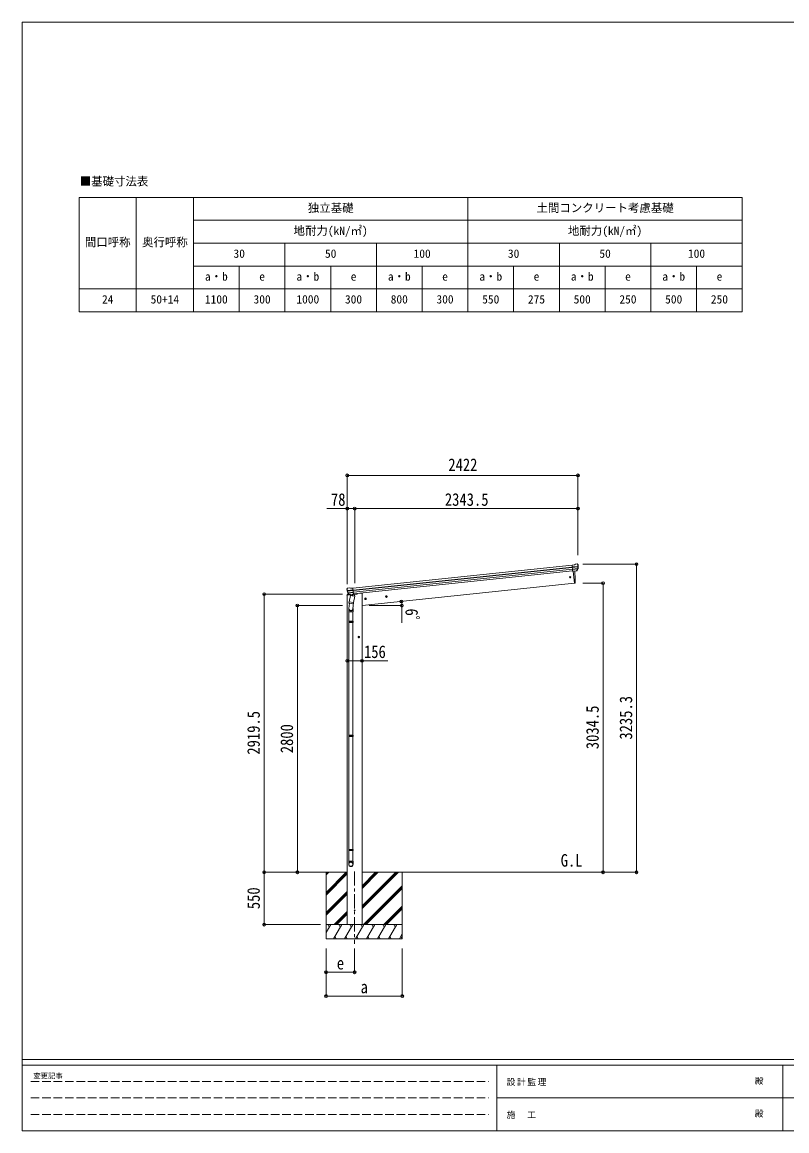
# Model space of a CAD drawing. Units: millimetres at full size, sheet at 1:30; some dimension numbers follow another scale. Extents: x -8432 to 8432, y -5820 to 5820.
# Drawn here: x -8432 to -407, y -5820 to 5820 of the extents above; entities that cross this region are included whole.
import ezdxf
from ezdxf.enums import TextEntityAlignment as Align

# ---------------------------------------------------------------- set-up
doc = ezdxf.new("R2010")
doc.units = ezdxf.units.MM
doc.header["$LTSCALE"] = 30
doc.header["$PDMODE"] = 32
doc.header["$PDSIZE"] = 30
doc.linetypes.add('CHAIN1', pattern=[8, 5, -1, 1, -1])
doc.linetypes.add('DASHED3', pattern=[4, 3, -1])
for name, color, linetype, lineweight in [('0-0_0', 7, 'Continuous', 9), ('0-1_本体', 5, 'CHAIN1', 9), ('0-3_ELV2', 4, 'Continuous', 9), ('0-6_OTH_LINE', 6, 'Continuous', 9), ('0-9_OUTLINE', 7, 'Continuous', 9), ('8-0', 7, 'Continuous', 18), ('F-0_240', 7, 'Continuous', 9)]:
    doc.layers.add(name, color=color, linetype=linetype, lineweight=lineweight)
doc.layers.add('0-7_SHAPE', color=7, linetype='Continuous')
doc.styles.add('ＭＳ ゴシック', font='')
doc.styles.get('ＭＳ ゴシック').set_extended_font_data('MS Gothic')

msp = doc.modelspace()

# ---------------------------------------------------------------- linework, layer by layer
at = {"layer": '0-0_0'}
for p, q in [((-5364.56, -3105.19), (-5020.45, -3105.19)), ((-5242.7, -3105.19), (-5242.7, -3805.18)), ((-5242.7, -3316.41), (-5031.47, -3105.19)), ((-5242.7, -3132.57), (-5215.32, -3105.19)), ((-5242.7, -3118.42), (-5229.46, -3105.19)), ((-5242.7, -3330.56), (-5020.45, -3108.31)), ((-5242.7, -3344.7), (-5020.45, -3122.45)), ((-4864.95, -3105.19), (-2548.4, -3105.19)), ((-4864.95, -3487.45), (-4482.68, -3105.19)), ((-4864.95, -3459.16), (-4510.97, -3105.19)), ((-4864.95, -3473.3), (-4496.83, -3105.19)), ((-4864.95, -3275.32), (-4694.82, -3105.19)), ((-4864.95, -3261.17), (-4708.96, -3105.19)), ((-4864.95, -3247.03), (-4723.1, -3105.19)), ((-4442.7, -3105.19), (-4442.7, -3805.18)), ((-4848.84, -3655.19), (-4442.7, -3249.05)), ((-5242.7, -3528.54), (-5020.45, -3306.3)), ((-5242.7, -3542.69), (-5020.45, -3320.44)), ((-5242.7, -3556.83), (-5020.45, -3334.58)), ((-4834.7, -3655.19), (-4442.7, -3263.19)), ((-4820.55, -3655.19), (-4442.7, -3277.33)), ((-4636.71, -3655.19), (-4442.7, -3461.18)), ((-4622.56, -3655.19), (-4442.7, -3475.32)), ((-4608.42, -3655.19), (-4442.7, -3489.46)), ((-5157.21, -3655.19), (-5020.45, -3518.43)), ((-5143.06, -3655.19), (-5020.45, -3532.57)), ((-5128.92, -3655.19), (-5020.45, -3546.71)), ((-5242.7, -3739.02), (-5194.3, -3655.18)), ((-4442.7, -3655.19), (-5242.7, -3655.19)), ((-5209.3, -3681.17), (-5224.3, -3655.18)), ((-5165.43, -3805.18), (-5078.83, -3655.18)), ((-5093.83, -3681.17), (-5108.83, -3655.19)), ((-5049.96, -3805.18), (-4963.36, -3655.19)), ((-4978.36, -3681.17), (-4993.36, -3655.18)), ((-4934.49, -3805.18), (-4847.89, -3655.19)), ((-4862.89, -3681.17), (-4877.89, -3655.18)), ((-4819.02, -3805.18), (-4732.42, -3655.19)), ((-4747.42, -3681.17), (-4762.42, -3655.18)), ((-4703.55, -3805.18), (-4616.95, -3655.19)), ((-4646.95, -3655.19), (-4631.95, -3681.17)), ((-4588.08, -3805.18), (-4501.48, -3655.19)), ((-4516.48, -3681.17), (-4531.48, -3655.18)), ((-5242.7, -3805.18), (-4442.7, -3805.18)), ((-5150.43, -3779.21), (-5135.43, -3805.18)), ((-5034.96, -3779.2), (-5019.96, -3805.18)), ((-4919.49, -3779.2), (-4904.49, -3805.18)), ((-4804.02, -3779.21), (-4789.02, -3805.18)), ((-4688.55, -3779.21), (-4673.55, -3805.18)), ((-4573.08, -3779.21), (-4558.08, -3805.18)), ((-4472.61, -3805.18), (-4442.7, -3753.37)), ((-4457.61, -3779.21), (-4442.7, -3805.04))]:
    msp.add_line(p, q, dxfattribs=at)
at = {"layer": '0-1_本体'}
msp.add_line((-4942.7, -3095.98), (-4942.7, -3855.18), dxfattribs=at)
at = {"layer": '0-3_ELV2'}
for p, q in [((-4960.54, -123.18), (-2661.13, 118.5)), ((-2634.81, 123.27), (-2661.34, 120.49)), ((-2654.55, 55.93), (-2661.34, 120.49)), ((-2634.81, 123.27), (-2623.21, 130.24)), ((-2621.98, 130.66), (-2608.5, 132.07)), ((-2604.83, 130.99), (-2604.84, 130.99)), ((-2604.83, 130.99), (-2599.65, 126.79)), ((-2598.27, 123.1), (-2598.57, 124.95)), ((-4958.55, -142.08), (-2659.14, 99.6)), ((-4958.13, -146.25), (-2658.7, 95.42)), ((-4956.03, -166.11), (-2656.61, 75.56)), ((-2654.85, 58.83), (-4954.27, -182.85)), ((-2659.18, 99.96), (-2599.44, 106.24)), ((-2598.96, 100.37), (-2658.56, 94.1)), ((-2599.8, 83.61), (-2656.83, 77.62)), ((-2601.19, 78.95), (-2656.36, 73.15)), ((-2611.2, 60.72), (-2654.57, 56.16)), ((-2654.55, 55.93), (-2644.61, 56.98)), ((-2647.67, 56.66), (-2634.28, -70.73)), ((-2644.61, 56.98), (-2644.33, 56.92)), ((-2644.33, 56.92), (-2619, 59.58)), ((-2619, 59.58), (-2618.75, 59.7)), ((-2618.75, 59.7), (-2611.06, 60.51)), ((-2609.75, 62.37), (-2600.3, 80.68)), ((-2608.69, 61.95), (-2598.57, 80.2)), ((-2634.28, -70.73), (-4864.95, -305.19)), ((-2634.28, -70.73), (-2632.23, -70.44)), ((-5022.7, -190.34), (-5023.6, -197.18)), ((-5023.6, -197.18), (-4989.86, -193.63)), ((-5022.99, -131.75), (-5023.07, -129.88)), ((-5021.7, -126.99), (-5022.4, -127.85)), ((-5018.2, -122.67), (-5021.7, -126.99)), ((-5020.45, -3655.19), (-5020.45, -196.85)), ((-5003.19, -185.98), (-5020.04, -187.75)), ((-4958.59, -141.72), (-5018.33, -148)), ((-5018.2, -122.67), (-5018.2, -122.67)), ((-5017.58, -153.84), (-4957.98, -147.57)), ((-5014.84, -120.84), (-5014.84, -120.84)), ((-5000.07, -189.4), (-5013.77, -173.64)), ((-5013.28, -170.05), (-4956.24, -164.06)), ((-4999.13, -188.76), (-5012.18, -172.82)), ((-5010.95, -174.32), (-4955.77, -168.52)), ((-4989.77, -189.51), (-4997.46, -190.32)), ((-4997.37, -190.08), (-4953.99, -185.52)), ((-4996.62, -190.32), (-4995.05, -190.15)), ((-4995.05, -190.15), (-4957.51, -186.21)), ((-4989.5, -189.57), (-4989.77, -189.51)), ((-4964.16, -186.91), (-4989.5, -189.57)), ((-4987.27, -123.98), (-4960.75, -121.19)), ((-4963.91, -186.79), (-4964.16, -186.91)), ((-4953.96, -185.74), (-4963.91, -186.79)), ((-4953.96, -185.74), (-4960.75, -121.19)), ((-4957.51, -186.21), (-4955.95, -186.04)), ((-4954.13, -184.16), (-4953.2, -184.35)), ((-4949.84, -189.42), (-4920.58, -186.35)), ((-4915.72, -178.8), (-4916.15, -182.03)), ((-4829.52, -226.55), (-4835.59, -230.96)), ((-4835.59, -230.96), (-4834.81, -238.42)), ((-4822.66, -229.6), (-4829.52, -226.55)), ((-4610.72, -203.55), (-4616.79, -207.96)), ((-4616.79, -207.96), (-4616.01, -215.43)), ((-4616.01, -215.43), (-4609.15, -218.48)), ((-4603.87, -206.6), (-4610.72, -203.55)), ((-4834.81, -238.42), (-4827.95, -241.47)), ((-4898.95, -627.23), (-4905.45, -630.98)), ((-4905.45, -630.98), (-4905.45, -638.49)), ((-4905.45, -638.49), (-4898.95, -642.24)), ((-4892.45, -630.98), (-4898.95, -627.23))]:
    msp.add_line(p, q, dxfattribs=at)
for points in [[(-5001.36, -119.43), (-5001.36, -119.43), (-5014.84, -120.84)], [(-4987.27, -123.98), (-5000.07, -119.57), (-5000.07, -119.57)], [(-4864.95, -3655.19), (-4864.95, -176.19), (-4884.95, -176.19), (-4915.8, -179.43)], [(-4827.95, -241.47), (-4821.88, -237.06), (-4822.66, -229.6)], [(-4609.15, -218.48), (-4603.08, -214.07), (-4603.87, -206.6)], [(-4898.95, -642.24), (-4892.45, -638.49), (-4892.45, -630.98)]]:
    msp.add_lwpolyline(points, dxfattribs=at)
for centre, radius in [((-2681.07, -8.18), 6.5), ((-4828.73, -234.01), 8.5), ((-4828.73, -234.01), 7.7), ((-4828.73, -234.01), 6.5), ((-4609.94, -211.01), 8.5), ((-4609.94, -211.01), 7.7), ((-4609.94, -211.01), 6.5), ((-4898.95, -634.74), 8.5), ((-4898.95, -634.74), 7.7), ((-4898.95, -634.74), 6.5), ((-4942.7, -3505.19), 4.5)]:
    msp.add_circle(centre, radius, dxfattribs=at)
for centre, radius, start, end in [((-2621.67, 127.67), 3, 96.02369, 120.97631), ((-2607.98, 127.1), 5, 51.04426, 95.95574), ((-2791.82, 101.45), 192.44, 1.4271, 6.57578), ((-2799.16, 101.98), 202, 354.13916, 6), ((-3529.87, -30.52), 900.99, 357.6414, 5.6433), ((-2611.31, 63.4), 2.99, 285.2717, 331.00739), ((-2602.97, 82.05), 3, 332.69111, 354.20009), ((-2799.16, 101.98), 200.2, 354.20009, 359.53883), ((-2554.17, 108.35), 45.32, 182.67122, 185.64518), ((-2598.78, 99.03), 1.35, 95.1605, 97.91927), ((-2596.17, 100.59), 2.74, 179.02151, 184.43412), ((-2601.2, 81.66), 3, 331, 354.13916), ((-2632.64, -67.47), 3, 278, 357.63919), ((-4822.09, -110.64), 202, 186, 197.86084), ((-5019.72, -190.74), 3, 96, 172.5), ((-4829.16, -112.69), 192.44, 185.42422, 190.5729), ((-5063.05, -155.35), 45.32, 6.35482, 9.32878), ((-5014.32, -125.82), 5, 96.04426, 140.95574), ((-5020.36, -154.21), 2.74, 7.56588, 12.97849), ((-5017.48, -155.19), 1.35, 94.08073, 96.8395), ((-4822.09, -110.64), 200.2, 192.46117, 197.79991), ((-5011.5, -171.67), 3, 197.86084, 221), ((-5009.86, -170.92), 3, 197.79991, 219.30889), ((-5001.04, -122.41), 3, 71.02369, 95.97631), ((-4997.81, -187.43), 2.99, 220.99261, 266.7283), ((-4996.67, -189.82), 0.5, 240.73754, 276), ((-4956, -185.55), 0.5, 276, 311.26246), ((-4921.1, -181.38), 5, 276, 352.5)]:
    msp.add_arc(centre, radius, start, end, dxfattribs=at)
for centre, major_axis, ratio, start_param, end_param in [((-2600.53, 123.49), (-0.87, 5.91), 0.020485, 0.67143203, 1.56913061), ((-2605.92, 128.01), (5.88, -1.31), 0.24881, 0.46058498, 0.46410383), ((-2601.54, 124.46), (-2.34, 1.9), 0.995767, 3.98597162, 4.71238898), ((-2611.51, 63.7), (-0.11, 3), 0.642905, 3.24593831, 4.20392797), ((-2611.38, 63.49), (1.66, -2.51), 0.997631, 5.80419048, 5.89294842), ((-2611.45, 63.6), (3.53, -2.11), 0.650902, 5.25614477, 5.32895537), ((-2609.08, 63.95), (1.08, 3.13), 0.040856, 2.11350352, 2.14162489), ((-2796.85, 80.03), (-20.92, 199.05), 0.994373, 4.71137894, 4.7277536), ((-4819.79, -132.59), (-20.92, 199.05), 0.994373, 4.71137894, 4.7277536), ((-5020.07, -129.74), (1.9, 2.34), 0.995767, 1.57079633, 2.29721369), ((-5016.52, -125.36), (-5.48, -2.51), 0.24881, 5.81908147, 5.82260033), ((-5020.86, -130.9), (-0.38, 5.97), 0.020485, 4.7140547, 5.61175327), ((-4819.79, -132.59), (-20.92, 199.05), 0.994373, 1.55543171, 1.57180637), ((-5000.11, -187.35), (-1.71, 2.84), 0.040856, 4.14156042, 4.16968179), ((-4997.68, -187.1), (-0.51, 2.96), 0.642905, 2.07925734, 3.03724699), ((-4997.72, -187.2), (-3.02, -2.79), 0.650902, 0.95422993, 1.02704053), ((-4997.77, -187.33), (-1.1, -2.8), 0.997631, 0.39023689, 0.47899483)]:
    msp.add_ellipse(centre, major_axis=major_axis, ratio=ratio, start_param=start_param, end_param=end_param, dxfattribs=at)
at = {"layer": '0-6_OTH_LINE'}
for p, q in [((-5020.45, 1061.87), (-5020.45, -79.21)), ((-5020.45, 1061.87), (-2598.93, 1061.87)), ((-2598.93, 1061.87), (-2598.93, 224.69)), ((-5020.45, 712.87), (-5233.98, 712.87)), ((-5020.45, 712.87), (-5020.45, 224.69)), ((-4942.45, 712.87), (-5020.45, 712.87)), ((-4942.45, 712.87), (-4942.45, -71.04)), ((-2598.93, 712.87), (-4942.45, 712.87)), ((-2598.93, 712.87), (-2598.93, 224.69)), ((-1984.54, 130.09), (-2548.4, 130.09)), ((-1984.54, 130.09), (-1984.54, -3105.19)), ((-2335.54, -70.73), (-2548.4, -70.73)), ((-2335.54, -70.73), (-2335.54, -3105.19)), ((-5892.7, -3105.19), (-5892.7, -185.7)), ((-5892.7, -185.7), (-5070.95, -185.7)), ((-5543.7, -3105.19), (-5543.7, -305.19)), ((-5543.7, -305.19), (-5070.95, -305.19)), ((-4864.95, -884.74), (-5020.45, -884.74)), ((-5892.7, -3105.19), (-5302.31, -3105.19)), ((-5892.7, -3655.19), (-5892.7, -3105.19)), ((-5543.7, -3105.19), (-5302.31, -3105.19)), ((-2335.54, -3105.19), (-2548.4, -3105.19)), ((-1984.54, -3105.19), (-2548.4, -3105.19)), ((-5892.7, -3655.19), (-5302.31, -3655.19)), ((-5242.7, -4405.18), (-5242.7, -3906.18)), ((-5242.7, -4155.18), (-5242.7, -3906.18)), ((-4942.7, -4155.18), (-4942.7, -3906.18)), ((-4442.7, -4405.18), (-4442.7, -3906.18)), ((-5242.7, -4155.18), (-4942.7, -4155.18)), ((-5242.7, -4405.18), (-4442.7, -4405.18))]:
    msp.add_line(p, q, dxfattribs=at)
at = {"layer": '0-6_OTH_LINE', "lineweight": 18}
for p, q in [((-4447.99, -305.24), (-4790.58, -305.24)), ((-4447.99, -305.24), (-4447.99, -486.74)), ((-4864.95, -884.74), (-4592.9, -884.74))]:
    msp.add_line(p, q, dxfattribs=at)
at = {"layer": '0-6_OTH_LINE'}
msp.add_arc((-4685.78, -305.24), 237.79, 0, 10.52987, dxfattribs=at)
for p in [(-5020.45, 1061.87), (-2598.93, 1061.87), (-5020.45, 712.87), (-4942.45, 712.87), (-2598.93, 712.87), (-1984.54, 130.09), (-2335.54, -70.73), (-5892.7, -185.7), (-5543.7, -305.19), (-4452, -261.78), (-4447.99, -305.24), (-5020.45, -884.74), (-4864.95, -884.74), (-5892.7, -3105.19), (-5543.7, -3105.19), (-2335.54, -3105.19), (-1984.54, -3105.19), (-5892.7, -3655.19), (-5242.7, -4155.18), (-4942.7, -4155.18), (-5242.7, -4405.18), (-4442.7, -4405.18)]:
    msp.add_point(p, dxfattribs=at)
at = {"layer": '0-9_OUTLINE'}
for p, q in [((-4986.63, -198.68), (-4999.99, -264.34)), ((-4996.62, -190.32), (-4955.95, -186.04)), ((-4993.26, -190.62), (-4993.41, -191.35)), ((-4992.79, -192.48), (-4968.04, -202.23)), ((-4941.75, -207.81), (-4986.63, -198.68)), ((-4984.46, -195.76), (-4985.11, -198.99)), ((-4963.65, -187.24), (-4966.57, -201.59)), ((-4955.11, -273.47), (-4941.75, -207.81)), ((-4954.13, -184.16), (-4953.2, -184.35)), ((-4953.2, -184.35), (-4942, -201.27)), ((-4942, -201.27), (-4943.27, -207.5)), ((-5005.29, -372.51), (-5005.29, -338.16)), ((-4997.58, -279.62), (-5003.14, -335.35)), ((-5002.47, -276.58), (-4999.98, -264.34)), ((-5002.25, -277.98), (-5002.26, -277.98)), ((-5000.92, -278.94), (-4959.96, -287.28)), ((-4955.11, -273.47), (-4999.99, -264.34)), ((-4954.67, -271.33), (-4961.33, -339.07)), ((-4959.29, -337.85), (-4959.29, -372.51)), ((-4955.12, -273.47), (-4957.66, -285.94)), ((-4959.29, -372.51), (-5005.29, -372.51)), ((-5003.29, -372.51), (-5003.29, -469.25)), ((-4961.29, -372.51), (-4961.29, -469.25)), ((-5005.29, -471.25), (-5004.29, -469.25)), ((-4959.29, -471.25), (-5005.29, -471.25)), ((-4959.29, -479.25), (-5005.29, -479.25)), ((-4960.29, -469.25), (-5004.29, -469.25)), ((-4960.29, -481.25), (-5004.29, -481.25)), ((-5003.29, -481.25), (-5003.29, -1667.44)), ((-4961.29, -481.25), (-4961.29, -1667.44)), ((-4959.29, -471.25), (-4960.29, -469.25)), ((-4959.29, -479.25), (-4960.29, -481.25)), ((-4959.29, -471.25), (-4959.29, -479.25)), ((-5005.29, -1669.44), (-5004.29, -1667.44)), ((-4959.29, -1669.44), (-5005.29, -1669.44)), ((-4959.29, -1677.44), (-5005.29, -1677.44)), ((-4960.29, -1667.44), (-5004.29, -1667.44)), ((-4960.29, -1679.44), (-5004.29, -1679.44)), ((-5003.29, -1679.44), (-5003.29, -2865.63)), ((-4961.29, -1679.44), (-4961.29, -2865.63)), ((-4959.29, -1669.44), (-4960.29, -1667.44)), ((-4959.29, -1677.44), (-4960.29, -1679.44)), ((-4959.29, -1669.44), (-4959.29, -1677.44)), ((-5005.29, -2867.63), (-5004.29, -2865.63)), ((-4959.29, -2867.63), (-5005.29, -2867.63)), ((-4959.29, -2875.63), (-5005.29, -2875.63)), ((-4960.29, -2865.63), (-5004.29, -2865.63)), ((-4960.29, -2877.63), (-5004.29, -2877.63)), ((-5003.29, -2877.63), (-5003.29, -2987.63)), ((-4961.29, -2877.63), (-4961.29, -2987.63)), ((-4959.29, -2867.63), (-4960.29, -2865.63)), ((-4959.29, -2875.63), (-4960.29, -2877.63)), ((-4959.29, -2867.63), (-4959.29, -2875.63)), ((-5005.29, -3021.77), (-5005.29, -2987.63)), ((-4959.29, -2987.63), (-5005.29, -2987.63)), ((-4959.29, -3021.77), (-4959.29, -2987.63))]:
    msp.add_line(p, q, dxfattribs=at)
for points in [[(-5005.29, -471.25), (-5005.29, -479.25), (-5004.29, -481.25)], [(-5005.29, -1669.44), (-5005.29, -1677.44), (-5004.29, -1679.44)], [(-5005.29, -2867.63), (-5005.29, -2875.63), (-5004.29, -2877.63)]]:
    msp.add_lwpolyline(points, dxfattribs=at)
for centre, radius, start, end in [((-4996.67, -189.82), 0.5, 240.73754, 276), ((-4993.75, -190.52), 0.5, 348.5, 96), ((-4992.43, -191.55), 1, 168.5, 248.5), ((-4967.56, -201.31), 1.03, 242.53897, 344.46569), ((-4963.07, -187.4), 0.604, 93.09842, 164.70595), ((-4956, -185.55), 0.5, 276, 311.26246), ((-4975.29, -338.16), 30, 177.45142, 180), ((-5000.57, -277.01), 1.95, 167.54017, 209.97766), ((-5000.52, -276.98), 2, 209.90962, 258.5), ((-4959.56, -285.32), 2, 258.5, 341.96843)]:
    msp.add_arc(centre, radius, start, end, dxfattribs=at)
for centre, major_axis, ratio, start_param, end_param in [((-4982.29, -337.85), (23, 0), 0.996195, 2.62193603, 6.60747969), ((-4982.29, -337.85), (21, 0), 0.996195, 3.02154981, 6.2247991), ((-4982.29, -3020.03), (-23, 0), 0.996195, 3.14159265, 6.28318531), ((-4982.29, -3021.77), (-23, 0), 0.996195, 3.14159265, 6.28318531), ((-4982.29, -3021.77), (0, -23.43), 0.981806, 4.71238898, 7.85398163)]:
    msp.add_ellipse(centre, major_axis=major_axis, ratio=ratio, start_param=start_param, end_param=end_param, dxfattribs=at)
msp.add_ellipse((-4982.29, -3021.77), major_axis=(21, 0), ratio=0.996195, dxfattribs=at)
at = {"layer": '8-0'}
for p, q in [((-7834, 3979.79), (-874, 3979.79)), ((-7834, 3979.79), (-7834, 2779.79)), ((-7234, 3979.79), (-7234, 2779.79)), ((-6634, 3979.79), (-6634, 2779.79)), ((-3754, 3979.79), (-3754, 2779.79)), ((-874, 3979.79), (-874, 2779.79)), ((-6634, 3739.79), (-874, 3739.79)), ((-6634, 3499.79), (-874, 3499.79)), ((-5674, 3499.79), (-5674, 2779.79)), ((-4714, 3499.79), (-4714, 2779.79)), ((-2794, 3499.79), (-2794, 2779.79)), ((-1834, 3499.79), (-1834, 2779.79)), ((-6634, 3259.79), (-874, 3259.79)), ((-6154, 3259.79), (-6154, 2779.79)), ((-5194, 3259.79), (-5194, 2779.79)), ((-4234, 3259.79), (-4234, 2779.79)), ((-3274, 3259.79), (-3274, 2779.79)), ((-2314, 3259.79), (-2314, 2779.79)), ((-1354, 3259.79), (-1354, 2779.79)), ((-7834, 3019.79), (-874, 3019.79)), ((-7834, 2779.79), (-874, 2779.79))]:
    msp.add_line(p, q, dxfattribs=at)
at = {"layer": 'F-0_240', "color": 5}
for p, q in [((-8432.06, 5820), (-8432.06, -5820)), ((-8432.06, 5820), (8007.94, 5820)), ((-8432.06, -5070), (8007.94, -5070)), ((-8432.06, -5130), (5341.19, -5130)), ((-3448.82, -5130), (-3448.82, -5820)), ((-448.82, -5130), (-448.82, -5820)), ((-3448.82, -5475), (2701.18, -5475)), ((-8432.06, -5820), (8007.94, -5820))]:
    msp.add_line(p, q, dxfattribs=at)
at = {"layer": 'F-0_240', "color": 4, "linetype": 'DASHED3'}
for p, q in [((-8342.06, -5302.5), (-3538.82, -5302.5)), ((-8342.06, -5475), (-3538.82, -5475)), ((-8342.06, -5647.5), (-3538.82, -5647.5))]:
    msp.add_line(p, q, dxfattribs=at)

# ---------------------------------------------------------------- texts
at = {"layer": '0-6_OTH_LINE', "color": 7, "style": 'ＭＳ ゴシック', "width": 0.85}
for s, p in [('2422', (-3959.69, 1067.87)), ('78', (-5191.62, 702.73)), ('2343.5', (-3995.69, 702.87)), ('156', (-4844.78, -895.5)), ('e', (-5130.2, -4165.18)), ('a', (-4880.2, -4415.18))]:
    msp.add_text(s, height=132, dxfattribs=at).set_placement(p, align=Align.BOTTOM_LEFT)
for s, rotation, p in [('6ﾟ', 270, (-4448.45, -336.76)), ('3235.3', 90, (-1990.54, -1712.55)), ('3034.5', 90, (-2341.54, -1812.96)), ('2919.5', 90, (-5898.7, -1870.44)), ('2800', 90, (-5549.7, -1855.19)), ('550', 90, (-5898.7, -3492.69))]:
    msp.add_text(s, height=132, rotation=rotation, dxfattribs=at).set_placement(p, align=Align.BOTTOM_LEFT)
at = {"layer": '0-7_SHAPE', "style": 'ＭＳ ゴシック', "width": 0.85}
msp.add_text('G.L', height=132, dxfattribs=at).set_placement((-2780.02, -3086), align=Align.BOTTOM_LEFT)
at = {"layer": '8-0', "style": 'ＭＳ ゴシック'}
for s, p in [('■基礎寸法表', (-7828.24, 4078.29)), ('独立基礎', (-5434, 3799.79)), ('土間コンクリート考慮基礎', (-3034, 3799.79)), ('地耐力(kN/㎡)', (-5584, 3559.79)), ('地耐力(kN/㎡)', (-2704, 3559.79)), ('間口呼称', (-7774, 3439.79)), ('奥行呼称', (-7174, 3439.79)), ('30', (-6214, 3319.79)), ('50', (-5254, 3319.79)), ('100', (-4324, 3319.79)), ('30', (-3334, 3319.79)), ('50', (-2374, 3319.79)), ('100', (-1444, 3319.79)), ('a・b', (-6514, 3079.79)), ('e', (-5944, 3079.79)), ('a・b', (-5554, 3079.79)), ('e', (-4984, 3079.79)), ('a・b', (-4594, 3079.79)), ('e', (-4024, 3079.79)), ('a・b', (-3634, 3079.79)), ('e', (-3064, 3079.79)), ('a・b', (-2674, 3079.79)), ('e', (-2104, 3079.79)), ('a・b', (-1714, 3079.79)), ('e', (-1144, 3079.79)), ('24', (-7594, 2839.79)), ('50+14', (-7084, 2839.79)), ('1100', (-6514, 2839.79)), ('300', (-6004, 2839.79)), ('1000', (-5554, 2839.79)), ('300', (-5044, 2839.79)), ('800', (-4564, 2839.79)), ('300', (-4084, 2839.79)), ('550', (-3604, 2839.79)), ('275', (-3124, 2839.79)), ('500', (-2644, 2839.79)), ('250', (-2164, 2839.79)), ('500', (-1684, 2839.79)), ('250', (-1204, 2839.79))]:
    msp.add_text(s, height=87.98, dxfattribs=at).set_placement(p, align=Align.BOTTOM_LEFT)
at = {"layer": 'F-0_240', "style": 'ＭＳ ゴシック'}
for s, height, p in [('変更記事', 54.99, (-8314.83, -5287.5)), ('殿', 65.98, (-744.53, -5347.5)), ('殿', 65.98, (-744.53, -5692.5))]:
    msp.add_text(s, height=height, dxfattribs=at).set_placement(p, align=Align.BOTTOM_LEFT)
at = {"layer": 'F-0_240', "char_height": 65.98, "attachment_point": 7, "style": 'ＭＳ ゴシック'}
for s, insert in [('\\T1.17;設計監理', (-3347.49, -5347.5)), ('\\T1.17;施\u3000工', (-3347.49, -5692.5))]:
    msp.add_mtext(s, dxfattribs=dict(at, insert=insert))

doc.saveas('drawing.dxf')
